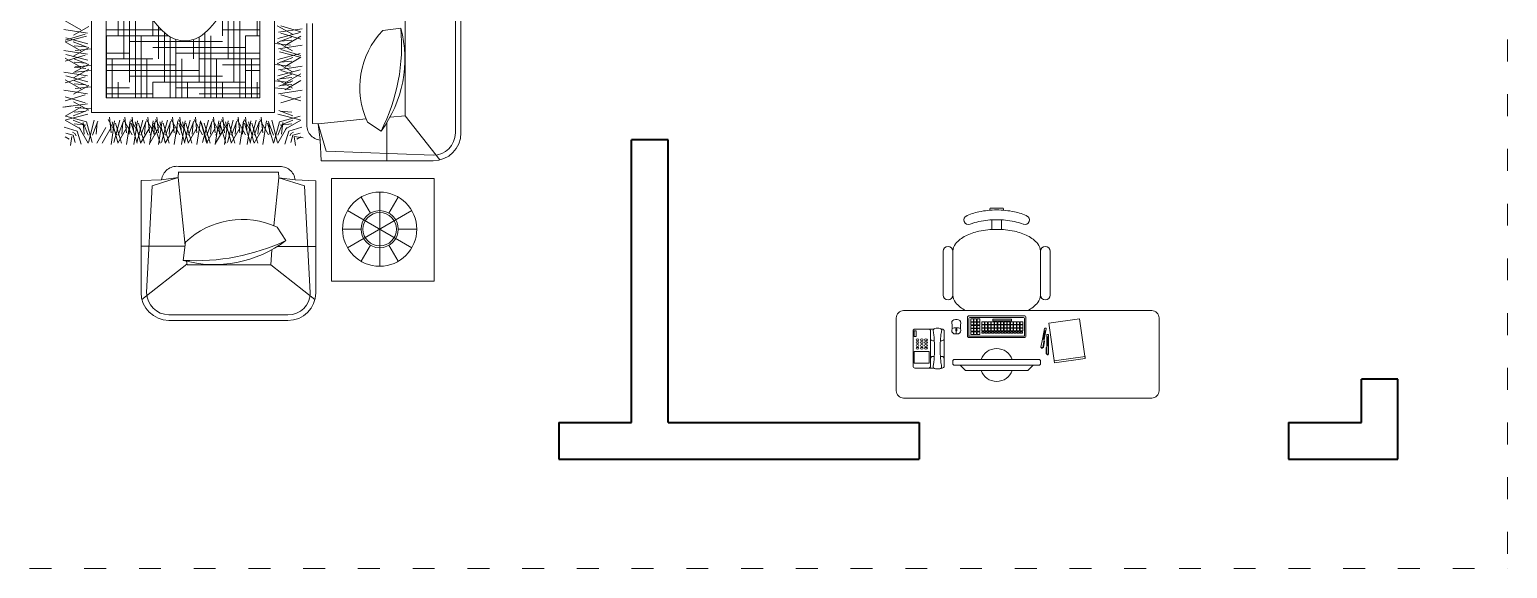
# Model space of a CAD drawing. Header units: millimetres. Extents: x 1551 to 1744, y 1536 to 1676.
# Drawn here: x 1727.52 to 1735.62, y 1604.47 to 1607.42 of the extents above; entities that cross this region are included whole.
import ezdxf

# ---------------------------------------------------------------- set-up
doc = ezdxf.new("R2010")
doc.units = ezdxf.units.MM
doc.linetypes.add('ACAD_ISO03W100', pattern=[30, 12, -18])
doc.layers.add('01_Gruesa', color=7, linetype='Continuous', lineweight=40)
doc.layers.add('03_Fina', color=7, linetype='Continuous', lineweight=9)
doc.layers.add('DWGAUTOCAD', color=7, linetype='Continuous')

# ---------------------------------------------------------------- blocks, each defined once
blk = doc.blocks.new('A$C221E0E82')
at = {"layer": '03_Fina', "color": 252, "true_color": 0x939598}
for p, q in [((2412.5, 2089.8), (2362.6, 2175.6)), ((2394.9, 2046.3), (2442.1, 2130.6)), ((2430.8, 2052.8), (2411.1, 2183.6)), ((2436.1, 2066.4), (2469.1, 2175.7)), ((2447.5, 2058.3), (2477.6, 2172.8)), ((2489.4, 2050.5), (2457.2, 2172.8)), ((2528.1, 2089.8), (2478.2, 2175.6)), ((2508.8, 2054.9), (2479.4, 2132.6)), ((2505.7, 2063), (2499.7, 2127.2)), ((2510.4, 2046.3), (2557.6, 2130.6)), ((2517.5, 2033.2), (2526.5, 2120.3)), ((2546.4, 2052.8), (2526.6, 2183.6)), ((2579.8, 2050.5), (2547.6, 2172.8)), ((2551.6, 2066.4), (2584.6, 2175.7)), ((2618.5, 2089.8), (2568.6, 2175.6)), ((2599.2, 2054.9), (2569.9, 2132.6)), ((2596.1, 2063), (2590.1, 2127.2)), ((2600.8, 2046.3), (2648, 2130.6)), ((2607.9, 2033.2), (2616.9, 2120.3)), ((2624.5, 2063), (2618.5, 2127.2)), ((2629.2, 2046.3), (2676.4, 2130.6)), ((2636.3, 2033.2), (2645.3, 2120.3)), ((2665.1, 2052.8), (2645.4, 2183.6)), ((2698.6, 2050.5), (2666.4, 2172.8)), ((2670.4, 2066.4), (2703.4, 2175.7)), ((2737.3, 2089.8), (2687.4, 2175.6)), ((2718, 2054.9), (2688.6, 2132.6)), ((2714.9, 2063), (2708.9, 2127.2)), ((2719.6, 2046.3), (2766.8, 2130.6)), ((2726.7, 2033.2), (2735.7, 2120.3)), ((2764.1, 2052.8), (2744.3, 2183.6)), ((2769.3, 2066.4), (2802.3, 2175.7)), ((2813.7, 2066.4), (2780.7, 2175.7)), ((2854.9, 2046.3), (2807.7, 2130.6)), ((2818.9, 2052.8), (2838.7, 2183.6)), ((2830.9, 2139.1), (2838.4, 2188.7)), ((2837.2, 2089.8), (2887.1, 2175.6)), ((2847.8, 2033.2), (2838.8, 2120.3)), ((2856.5, 2054.9), (2885.9, 2132.6)), ((2859.6, 2063), (2865.6, 2127.2)), ((2875.9, 2050.5), (2908.1, 2172.8)), ((2917.8, 2058.3), (2887.7, 2172.8)), ((2958.6, 2089.8), (2908.7, 2175.6)), ((2932.5, 2072.9), (2909.9, 2132.6)), ((2936.2, 2063), (2930.2, 2127.2)), ((2969.6, 2110), (2948.2, 2180.9)), ((2982.4, 2122.8), (2975.2, 2135.8)), ((2991.5, 2131.9), (2980.8, 2172.8)), ((2982.4, 2122.8), (2995.3, 2115.6)), ((2991.5, 2131.9), (3032.4, 2121.2)), ((2998.7, 2139.1), (3048.3, 2146.6)), ((3014, 2154.4), (3001.7, 2175.6)), ((2868, 2031.6), (1015, 2031.6)), ((2868, 1024.9), (2868, 2031.6)), ((2910.1, 2016.3), (3032.4, 2048.5)), ((2910.1, 2016.3), (3032.4, 2048.5)), ((2917.8, 2058.3), (3032.4, 2028.1)), ((2922.6, 2076.6), (2986.7, 2070.6)), ((2932.5, 2072.9), (2992.2, 2050.4)), ((2949.4, 2099), (3035.2, 2049.1)), ((2969.6, 2110), (3040.5, 2088.6)), ((2786.4, 1950), (1096.6, 1950)), ((2413.3, 1950), (2413.3, 1646.5)), ((2508.9, 1950), (2508.9, 1949.2)), ((2540.7, 1950), (2540.7, 1821.8)), ((2572.6, 1950), (2572.6, 1694.3)), ((2604.5, 1950), (2604.5, 1566.8)), ((2700.1, 1950), (2700.1, 1949.2)), ((2732, 1950), (2732, 1821.8)), ((2763.9, 1950), (2763.9, 1694.3)), ((2786.4, 1106.5), (2786.4, 1950)), ((2914.5, 1996.9), (2992.2, 2026.3)), ((2914.5, 1996.9), (2992.2, 2026.3)), ((2922.6, 2000), (2986.7, 2006)), ((2922.6, 2000), (2986.7, 2006)), ((2949.4, 1952.3), (3035.2, 2002.2)), ((2949.4, 1952.3), (3035.2, 2002.2)), ((2949.4, 1922.3), (3035.2, 1972.2)), ((2949.4, 1922.3), (3035.2, 1972.2)), ((1935.2, 1885.5), (2445.1, 1885.5)), ((2445.1, 1949.2), (2445.1, 1608.2)), ((2445.1, 1949.2), (2786.4, 1949.2)), ((2572.6, 1917.4), (2786.4, 1917.4)), ((2636.4, 1949.2), (2636.4, 1439.3)), ((2700.1, 1885.5), (2786.4, 1885.5)), ((2892.8, 1932.9), (2979.8, 1923.9)), ((2905.9, 1939.9), (2990.2, 1892.8)), ((2910.1, 1875.5), (3032.4, 1907.7)), ((2910.1, 1875.5), (3032.4, 1907.7)), ((2912.3, 1904), (3043.1, 1923.8)), ((2914.5, 1856.1), (2992.2, 1885.5)), ((2914.5, 1856.1), (2992.2, 1885.5)), ((2917.8, 1917.5), (3032.4, 1887.3)), ((2926, 1898.8), (3035.3, 1865.8)), ((2949.4, 1836.9), (3035.2, 1886.7)), ((2949.4, 1836.9), (3035.2, 1886.7)), ((2062.7, 1853.6), (2572.6, 1853.6)), ((2190.1, 1821.8), (2700.1, 1821.8)), ((2317.6, 1789.9), (2786.4, 1789.9)), ((2477, 1821.8), (2477, 1311.8)), ((2668.2, 1821.8), (2668.2, 1311.8)), ((2892.8, 1847.4), (2979.8, 1838.4)), ((2892.8, 1807.2), (2979.8, 1798.2)), ((2905.9, 1854.5), (2990.2, 1807.3)), ((2905.9, 1814.3), (2990.2, 1767.1)), ((2912.3, 1818.6), (3043.1, 1838.3)), ((2912.3, 1778.4), (3043.1, 1798.1)), ((2917.8, 1791.8), (3032.4, 1761.7)), ((2922.6, 1859.3), (2986.7, 1865.3)), ((2922.6, 1859.3), (2986.7, 1865.3)), ((2922.6, 1819), (2986.7, 1825)), ((2922.6, 1819), (2986.7, 1825)), ((2926, 1813.3), (3035.3, 1780.3)), ((2445.1, 1758), (2786.4, 1758)), ((2572.6, 1726.1), (2786.4, 1726.1)), ((2892.8, 1721.7), (2979.8, 1712.8)), ((2905.9, 1728.8), (2990.2, 1681.6)), ((2910.1, 1749.9), (3032.4, 1782)), ((2910.1, 1749.9), (3032.4, 1782)), ((2912.3, 1692.9), (3043.1, 1712.6)), ((2914.5, 1730.4), (2992.2, 1759.8)), ((2914.5, 1730.4), (2992.2, 1759.8)), ((2914.5, 1680.2), (2992.2, 1709.5)), ((2914.5, 1680.2), (2992.2, 1709.5)), ((2922.6, 1733.6), (2986.7, 1739.6)), ((2922.6, 1733.6), (2986.7, 1739.6)), ((2926, 1773.1), (3035.3, 1740.1)), ((2949.4, 1711.2), (3035.2, 1761.1)), ((2949.4, 1711.2), (3035.2, 1761.1)), ((2949.4, 1660.9), (3035.2, 1710.8)), ((2949.4, 1660.9), (3035.2, 1710.8)), ((3237.1, 1645.7), (3241.3, 1758.6)), ((3241.3, 1758.6), (3857.3, 1758.6)), ((3857.3, 1728), (3270, 1697.4)), ((3602.3, 1758.6), (3602.3, 1517.5)), ((3700.6, 1506.6), (3894.8, 1754)), ((2357, 1694.3), (2445.1, 1694.3)), ((2397, 1662.4), (2572.6, 1662.4)), ((2427.7, 1630.5), (2700.1, 1630.5)), ((2508.9, 1694.3), (2508.9, 1184.3)), ((2700.1, 1694.3), (2700.1, 1184.3)), ((2700.1, 1694.3), (2786.4, 1694.3)), ((2892.8, 1671.5), (2979.8, 1662.5)), ((2905.9, 1678.6), (2990.2, 1631.4)), ((2910.1, 1614.2), (3032.4, 1646.3)), ((2910.1, 1614.2), (3032.4, 1646.3)), ((2912.3, 1642.6), (3043.1, 1662.4)), ((2917.8, 1656.1), (3032.4, 1626)), ((2922.6, 1683.3), (2986.7, 1689.3)), ((2922.6, 1683.3), (2986.7, 1689.3)), ((2926, 1687.6), (3035.3, 1654.6)), ((2926, 1637.4), (3035.3, 1604.4)), ((2949.4, 1575.5), (3035.2, 1625.4)), ((2949.4, 1575.5), (3035.2, 1625.4)), ((3270, 1697.4), (3225.5, 1555.1)), ((3237.1, 1645.7), (3225.5, 1555.1)), ((2451.2, 1598.6), (2786.4, 1598.6)), ((2465.5, 1566.8), (2786.4, 1566.8)), ((2540.7, 1566.8), (2540.7, 1106.5)), ((2732, 1566.8), (2732, 1106.5)), ((2892.8, 1586), (2979.8, 1577)), ((2892.8, 1545.8), (2979.8, 1536.8)), ((2905.9, 1593.1), (2990.2, 1545.9)), ((2905.9, 1552.9), (2990.2, 1505.7)), ((2912.3, 1557.2), (3043.1, 1576.9)), ((2914.5, 1594.7), (2992.2, 1624.1)), ((2914.5, 1594.7), (2992.2, 1624.1)), ((2922.6, 1597.9), (2986.7, 1603.9)), ((2922.6, 1597.9), (2986.7, 1603.9)), ((2922.6, 1557.7), (2986.7, 1563.7)), ((2922.6, 1557.7), (2986.7, 1563.7)), ((2926, 1551.9), (3035.3, 1518.9)), ((3164.8, 1553.1), (3164.8, 1003.5)), ((3194.4, 1553.5), (3225.5, 1555.1)), ((3195.4, 1553.1), (3195.4, 1003.5)), ((3225.5, 1555.1), (3598.5, 1517)), ((3980.8, 951.3), (3979.7, 1605.6)), ((4011.4, 951.3), (4010.3, 1605.6)), ((2465.9, 1471.2), (2572.6, 1471.2)), ((2572.6, 1534.9), (2786.4, 1534.9)), ((2700.1, 1503), (2786.4, 1503)), ((2905.9, 1467.4), (2990.2, 1420.3)), ((2910.1, 1488.5), (3032.4, 1520.6)), ((2910.1, 1488.5), (3032.4, 1520.6)), ((2912.3, 1517), (3043.1, 1536.7)), ((2914.5, 1469.1), (2992.2, 1498.4)), ((2914.5, 1469.1), (2992.2, 1498.4)), ((2917.8, 1530.4), (3032.4, 1500.3)), ((2922.6, 1472.2), (2986.7, 1478.2)), ((2922.6, 1472.2), (2986.7, 1478.2)), ((2926, 1511.7), (3035.3, 1478.7)), ((2949.4, 1449.8), (3035.2, 1499.7)), ((2949.4, 1449.8), (3035.2, 1499.7)), ((3581, 1514.7), (3680.6, 1527.8)), ((3685.5, 1508.2), (3705.4, 1506.1)), ((3705.4, 1045.6), (3705.4, 1506.1)), ((2428.7, 1407.4), (2786.4, 1407.4)), ((2451.9, 1439.3), (2700.1, 1439.3)), ((2572.6, 1439.3), (2572.6, 1106.5)), ((2763.9, 1439.3), (2763.9, 1106.5)), ((2892.8, 1460.3), (2979.8, 1451.4)), ((2910.1, 1388), (3032.4, 1420.1)), ((2910.1, 1388), (3032.4, 1420.1)), ((2912.3, 1431.5), (3043.1, 1451.3)), ((2914.5, 1368.5), (2992.2, 1397.9)), ((2914.5, 1368.5), (2992.2, 1397.9)), ((2917.8, 1429.9), (3032.4, 1399.8)), ((2926, 1426.3), (3035.3, 1393.3)), ((2926, 1411.2), (3035.3, 1378.2)), ((2949.4, 1349.3), (3035.2, 1399.1)), ((2949.4, 1349.3), (3035.2, 1399.1)), ((2303.8, 1311.8), (2445.1, 1311.8)), ((2413.3, 1311.8), (2413.3, 1106.5)), ((2445.1, 1375.5), (2786.4, 1375.5)), ((2572.6, 1343.7), (2786.4, 1343.7)), ((2604.5, 1311.8), (2604.5, 1106.5)), ((2700.1, 1311.8), (2786.4, 1311.8)), ((2892.8, 1359.8), (2979.8, 1350.8)), ((2892.8, 1309.5), (2979.8, 1300.6)), ((2905.9, 1366.9), (2990.2, 1319.7)), ((2905.9, 1316.6), (2990.2, 1269.5)), ((2912.3, 1331), (3043.1, 1350.7)), ((2912.3, 1280.7), (3043.1, 1300.5)), ((2914.5, 1318.3), (2992.2, 1347.6)), ((2914.5, 1318.3), (2992.2, 1347.6)), ((2922.6, 1371.7), (2986.7, 1377.7)), ((2922.6, 1371.7), (2986.7, 1377.7)), ((2922.6, 1321.4), (2986.7, 1327.4)), ((2922.6, 1321.4), (2986.7, 1327.4)), ((2926, 1325.7), (3035.3, 1292.7)), ((2949.4, 1299), (3035.2, 1348.9)), ((2949.4, 1299), (3035.2, 1348.9)), ((2190.1, 1248), (2700.1, 1248)), ((2225.3, 1279.9), (2572.6, 1279.9)), ((2892.8, 1224.1), (2979.8, 1215.1)), ((2905.9, 1231.2), (2990.2, 1184)), ((2910.1, 1252.2), (3032.4, 1284.4)), ((2910.1, 1252.2), (3032.4, 1284.4)), ((2914.5, 1232.8), (2992.2, 1262.2)), ((2914.5, 1232.8), (2992.2, 1262.2)), ((2917.8, 1294.1), (3032.4, 1264)), ((2922.6, 1235.9), (2986.7, 1241.9)), ((2922.6, 1235.9), (2986.7, 1241.9)), ((2926, 1275.5), (3035.3, 1242.4)), ((2949.4, 1213.5), (3035.2, 1263.4)), ((2949.4, 1213.5), (3035.2, 1263.4)), ((2317.6, 1216.2), (2786.4, 1216.2)), ((2445.1, 1184.3), (2786.4, 1184.3)), ((2445.1, 1184.3), (2445.1, 1106.5)), ((2572.6, 1152.4), (2786.4, 1152.4)), ((2636.4, 1184.3), (2636.4, 1106.5)), ((2892.8, 1183.9), (2979.8, 1174.9)), ((2905.9, 1191), (2990.2, 1143.8)), ((2910.1, 1126.6), (3032.4, 1158.7)), ((2910.1, 1126.6), (3032.4, 1158.7)), ((2912.3, 1195.3), (3043.1, 1215)), ((2912.3, 1155), (3043.1, 1174.8)), ((2917.8, 1168.5), (3032.4, 1138.4)), ((2922.6, 1195.7), (2986.7, 1201.7)), ((2922.6, 1195.7), (2986.7, 1201.7)), ((2926, 1190), (3035.3, 1157)), ((2926, 1149.8), (3035.3, 1116.8)), ((2949.4, 1087.9), (3035.2, 1137.8)), ((2949.4, 1087.9), (3035.2, 1137.8)), ((1096.6, 1106.5), (2786.4, 1106.5)), ((1935.2, 1120.6), (2445.1, 1120.6)), ((2700.1, 1120.6), (2786.4, 1120.6)), ((2892.8, 1098.4), (2979.8, 1089.5)), ((2905.9, 1105.5), (2990.2, 1058.3)), ((2912.3, 1069.6), (3043.1, 1089.3)), ((2914.5, 1107.1), (2992.2, 1136.5)), ((2914.5, 1107.1), (2992.2, 1136.5)), ((2914.5, 1059.6), (2992.2, 1030.3)), ((2914.5, 1059.6), (2992.2, 1030.3)), ((2922.6, 1110.3), (2986.7, 1116.3)), ((2922.6, 1110.3), (2986.7, 1116.3)), ((2922.6, 1056.5), (2986.7, 1050.5)), ((2922.6, 1056.5), (2986.7, 1050.5)), ((2926, 1064.3), (3035.3, 1031.3)), ((1015, 1024.9), (2868, 1024.9)), ((2390, 1010.3), (2437.2, 926)), ((2391, 990.1), (2424, 880.8)), ((2425.9, 1003.8), (2406.2, 873)), ((2459.4, 1006), (2427.2, 883.7)), ((2431.2, 990.1), (2464.2, 880.8)), ((2478.8, 1001.6), (2449.4, 923.9)), ((2475.7, 993.6), (2469.7, 929.4)), ((2480.4, 1010.3), (2527.6, 926)), ((2487.5, 1023.3), (2496.5, 936.3)), ((2516.3, 1003.8), (2496.6, 873)), ((2521.6, 990.1), (2554.6, 880.8)), ((2533, 998.3), (2563.1, 883.7)), ((2574.9, 1006), (2542.8, 883.7)), ((2594.3, 1001.6), (2565, 923.9)), ((2591.2, 993.6), (2585.2, 929.4)), ((2596, 1010.3), (2643.1, 926)), ((2603, 1023.3), (2612, 936.3)), ((2631.9, 1003.8), (2612.1, 873)), ((2665.3, 1006), (2633.2, 883.7)), ((2637.1, 990.1), (2670.1, 880.8)), ((2684.8, 1001.6), (2655.4, 923.9)), ((2681.6, 993.6), (2675.6, 929.4)), ((2686.4, 1010.3), (2733.6, 926)), ((2722.8, 1001.6), (2693.4, 923.9)), ((2693.5, 1023.3), (2702.4, 936.3)), ((2719.6, 993.6), (2713.6, 929.4)), ((2731.5, 1023.3), (2740.4, 936.3)), ((2764.1, 1003.8), (2744.3, 873)), ((2769.3, 990.1), (2802.3, 880.8)), ((2813.7, 990.1), (2780.7, 880.8)), ((2856.5, 1001.6), (2885.9, 923.9)), ((2859.6, 993.6), (2865.6, 929.4)), ((2875.9, 1006), (2908.1, 883.7)), ((2917.8, 998.3), (2887.7, 883.7)), ((2932.5, 983.6), (2909.9, 923.9)), ((2910.1, 1040.2), (3032.4, 1008)), ((2910.1, 1040.2), (3032.4, 1008)), ((2917.8, 998.3), (3032.4, 1028.4)), ((2922.6, 980), (2986.7, 986)), ((2936.2, 993.6), (2930.2, 929.4)), ((2932.5, 983.6), (2992.2, 1006.2)), ((2949.4, 957.6), (3035.2, 1007.4)), ((3195.4, 1003.5), (3226.5, 1001.9)), ((3226.5, 1001.9), (3490, 1028.8)), ((3271, 859.6), (3226.5, 1001.9)), ((3238.2, 911.3), (3226.5, 1001.9)), ((3572, 962), (3498.4, 1010)), ((3603.4, 798.4), (3603.4, 1007.9)), ((3621.7, 1039), (3705.4, 1045.6)), ((3705.4, 1045.6), (3895.9, 803)), ((2498.1, 966.8), (2448.2, 880.9)), ((2613.6, 966.8), (2563.7, 880.9)), ((2704, 966.8), (2654.1, 880.9)), ((2742, 966.8), (2692.1, 880.9)), ((2958.6, 966.8), (2908.7, 880.9)), ((2969.6, 946.5), (2948.2, 875.6)), ((2969.6, 946.5), (3040.5, 967.9)), ((2982.4, 933.7), (2975.2, 920.8)), ((2991.5, 924.6), (2980.8, 883.7)), ((2982.4, 933.7), (2995.3, 940.9)), ((2991.5, 924.6), (3032.4, 935.4)), ((2998.7, 917.4), (3006.2, 867.8)), ((2998.7, 917.4), (3048.3, 909.9)), ((3014, 902.1), (3001.7, 880.9)), ((3238.2, 911.3), (3242.3, 798.4)), ((2377.9, 846.5), (2927.6, 846.5)), ((2377.9, 815.9), (2927.6, 815.9)), ((2927.6, 815.9), (2929.1, 784.8)), ((3858.4, 829), (3271, 859.6)), ((2929.1, 784.8), (2902.2, 521.3)), ((3079, 740.3), (2929.1, 784.8)), ((3019.8, 773.2), (2929.1, 784.8)), ((3019.8, 773.2), (3132.7, 769.1)), ((3102.1, 153), (3079, 740.3)), ((3132.7, 769.1), (3132.7, 153)), ((3242.3, 798.4), (3858.4, 798.4)), ((3509, 650.9), (3509, 548.9)), ((3407, 270.2), (3611, 623.6)), ((3611, 270.2), (3407, 623.6)), ((3611, 623.6), (3407, 270.2)), ((3407, 623.6), (3611, 270.2)), ((2969, 439.3), (2921.1, 513)), ((3332.3, 548.9), (3420.7, 497.9)), ((3685.6, 548.9), (3597.3, 497.9)), ((2416.3, 430.4), (2403.2, 330.8)), ((3132.7, 408), (2923.2, 408)), ((3713, 446.9), (3305, 446.9)), ((3305, 446.9), (3713, 446.9)), ((2892, 389.7), (2885.5, 306)), ((3420.7, 395.9), (3332.3, 344.9)), ((3509, 344.9), (3509, 242.9)), ((3597.3, 395.9), (3685.6, 344.9)), ((2885.5, 306), (2326.9, 306)), ((2885.5, 306), (3128, 115.5)), ((2979.7, 0), (2326.9, 0)), ((2979.7, 30.6), (2357, 30.6))]:
    blk.add_line(p, q, dxfattribs=at)
at = {"layer": '03_Fina', "color": 252, "true_color": 0x939598, "elevation": -2175.9}
blk.add_lwpolyline([(3230.3, 710.9), (3794.9, 710.9), (3794.9, 146.6), (3230.3, 146.6)], close=True, dxfattribs=at)
at = {"layer": '03_Fina', "color": 252, "true_color": 0x939598}
for radius in [204, 102, 91.8]:
    blk.add_circle((3509, 446.9), radius, dxfattribs=at)
for centre, radius, start, end in [((2153.2, 1397.2), 360.2, 36.8805, 61.09815), ((3857.3, 1605.6), 153, 0, 90), ((3857.3, 1605.6), 122.4, 0, 90), ((3246.4, 1563.1), 83.2, 96.42508, 186.58214), ((2314.6, 1518.3), 158.4, 0, 36.8805), ((2314.6, 1518.3), 158.4, 323.1195, 0), ((3906.8, 1202.3), 451.4, 136.19424, 205.21341), ((2497.2, 1461.5), 1185.2, 335.07253, 3.20649), ((3044.5, 1356.5), 658.7, 323.20705, 15.07197), ((1586.6, 1442.2), 2118.9, 1.87258, 1.91436), ((2153.2, 1639.4), 360.2, 298.90185, 323.1195), ((3247.5, 993.9), 83.2, 173.41786, 263.57492), ((3858.4, 951.3), 122.4, 270, 0), ((3858.4, 951.3), 153, 270, 0), ((2937.1, 763.9), 83.2, 6.42508, 96.58214), ((2728.8, 104.6), 451.4, 64.78659, 133.80576), ((2574.5, 966.9), 658.7, 254.92803, 306.79295), ((2499.5, 1357.6), 1031.3, 264.64056, 297.08042), ((2979.7, 153), 153, 270, 0), ((2979.7, 153), 122.4, 270, 0)]:
    blk.add_arc(centre, radius, start, end, dxfattribs=at)
blk = doc.blocks.new('*U67')
blk.add_lwpolyline([(-0.0075, -0.0075), (0.0075, -0.0075), (0.0075, 0.0075), (-0.0075, 0.0075)], close=True)
blk = doc.blocks.new('*U68')
at = {"layer": '03_Fina', "color": 0, "linetype": 'ByBlock', "lineweight": -2, "transparency": 16777216}
for p in [(0, 0), (0.0175, 0), (0.035, 0), (0.0525, 0), (0.07, 0), (0.0875, 0), (0.105, 0), (0.1225, 0), (0.14, 0), (0.1575, 0), (0.175, 0), (0.1925, 0), (0.21, 0), (0, -0.0175), (0, -0.035), (0.0175, -0.0175), (0.0175, -0.035), (0.035, -0.0175), (0.035, -0.035), (0.0525, -0.0175), (0.0525, -0.035), (0.07, -0.0175), (0.07, -0.035), (0.0875, -0.0175), (0.0875, -0.035), (0.105, -0.0175), (0.105, -0.035), (0.1225, -0.0175), (0.1225, -0.035), (0.14, -0.0175), (0.14, -0.035), (0.1575, -0.0175), (0.1575, -0.035), (0.175, -0.0175), (0.175, -0.035), (0.1925, -0.0175), (0.1925, -0.035), (0.21, -0.0175), (0.21, -0.035)]:
    blk.add_blockref('*U67', p, dxfattribs=at)
blk = doc.blocks.new('*U69')
blk.add_lwpolyline([(-0.0075, -0.0075), (0.0075, -0.0075), (0.0075, 0.0075), (-0.0075, 0.0075)], close=True)
blk = doc.blocks.new('*U70')
at = {"layer": '03_Fina', "color": 0, "linetype": 'ByBlock', "lineweight": -2, "transparency": 16777216}
for p in [(0, 0), (0.0175, 0), (0.035, 0), (0, -0.0175), (0, -0.035), (0, -0.0525), (0, -0.07), (0.0175, -0.0175), (0.0175, -0.035), (0.0175, -0.0525), (0.0175, -0.07), (0.035, -0.0175), (0.035, -0.035), (0.035, -0.0525), (0.035, -0.07)]:
    blk.add_blockref('*U69', p, dxfattribs=at)
blk = doc.blocks.new('*U71')
blk.add_lwpolyline([(-0.0064, 0.0037), (0.0064, 0.0037), (0.0064, -0.0037), (-0.0064, -0.0037)], close=True)
blk = doc.blocks.new('*U72')
at = {"layer": '03_Fina', "color": 0, "linetype": 'ByBlock', "lineweight": -2, "transparency": 16777216}
for p in [(0, 0), (0.0175, 0), (0.035, 0), (0.0525, 0), (0.07, 0), (0.0875, 0), (0.105, 0), (0.1225, 0), (0.14, 0), (0.1575, 0), (0.175, 0), (0.1925, 0), (0.21, 0)]:
    blk.add_blockref('*U71', p, dxfattribs=at)
blk = doc.blocks.new('*U73')
blk.add_ellipse((0, 0), major_axis=(-0.0077, 0), ratio=0.672701)
blk = doc.blocks.new('*U74')
at = {"layer": '03_Fina', "color": 0, "linetype": 'ByBlock', "lineweight": -2, "transparency": 16777216}
for p in [(0, 0), (0.0231, 0), (0.0462, 0), (0, -0.0155), (0, -0.0311), (0, -0.0466), (0.0231, -0.0155), (0.0231, -0.0311), (0.0231, -0.0466), (0.0462, -0.0155), (0.0462, -0.0311), (0.0462, -0.0466)]:
    blk.add_blockref('*U73', p, dxfattribs=at)

msp = doc.modelspace()

# ---------------------------------------------------------------- linework, layer by layer
at = {"layer": '01_Gruesa', "color": 5}
for p, q in [((1730.823, 1605.2658), (1730.823, 1606.8158)), ((1731.023, 1606.8158), (1730.823, 1606.8158)), ((1731.023, 1605.2658), (1731.023, 1606.8158)), ((1734.823, 1605.2658), (1734.823, 1605.5033)), ((1735.023, 1605.5033), (1734.823, 1605.5033)), ((1735.023, 1605.0658), (1735.023, 1605.5033)), ((1730.423, 1605.2658), (1730.823, 1605.2658)), ((1730.423, 1605.2658), (1730.423, 1605.0658)), ((1731.023, 1605.2658), (1732.398, 1605.2658)), ((1732.398, 1605.2658), (1732.398, 1605.0658)), ((1734.423, 1605.2658), (1734.823, 1605.2658)), ((1734.423, 1605.2658), (1734.423, 1605.0658)), ((1730.423, 1605.0658), (1732.398, 1605.0658)), ((1734.423, 1605.0658), (1735.023, 1605.0658))]:
    msp.add_line(p, q, dxfattribs=at)
at = {"layer": '03_Fina', "linetype": 'ACAD_ISO03W100', "ltscale": 0.01}
for p in [(1735.623, 1621.7658), (1718.223, 1604.4658)]:
    msp.add_line(p, (1735.623, 1604.4658), dxfattribs=at)
at = {"layer": '03_Fina', "color": 252, "lineweight": 9, "true_color": 0x939598}
for p, q in [((1732.7863, 1606.43), (1732.7863, 1606.4368)), ((1732.8556, 1606.4421), (1732.7916, 1606.4421)), ((1732.861, 1606.43), (1732.861, 1606.4368)), ((1732.797, 1606.3774), (1732.797, 1606.324)), ((1732.8503, 1606.3774), (1732.8503, 1606.324)), ((1732.5303, 1606.2048), (1732.5303, 1605.9648)), ((1732.5836, 1606.2048), (1732.5836, 1605.9648)), ((1733.0636, 1606.2048), (1733.0636, 1605.9648)), ((1733.117, 1606.2048), (1733.117, 1605.9648)), ((1732.3651, 1605.5754), (1732.3651, 1605.7674)), ((1732.3827, 1605.7692), (1732.3721, 1605.7692)), ((1732.3721, 1605.7372), (1732.3721, 1605.7692)), ((1732.4784, 1605.7781), (1732.3758, 1605.7781)), ((1732.3827, 1605.7372), (1732.3827, 1605.7692)), ((1732.4611, 1605.5754), (1732.4611, 1605.7674)), ((1732.5251, 1605.7781), (1732.5197, 1605.7781)), ((1732.5358, 1605.5754), (1732.5358, 1605.7674)), ((1732.6021, 1605.7859), (1732.6021, 1605.7798)), ((1732.6021, 1605.7686), (1732.6021, 1605.7513)), ((1733.0846, 1605.7708), (1733.0934, 1605.7691)), ((1732.3827, 1605.7372), (1732.3721, 1605.7372)), ((1732.4818, 1605.7141), (1732.4739, 1605.7141)), ((1732.523, 1605.7141), (1732.5151, 1605.7141)), ((1733.0663, 1605.6783), (1733.0747, 1605.7222)), ((1733.0761, 1605.6765), (1733.0663, 1605.6783)), ((1733.0667, 1605.6778), (1733.0755, 1605.6761)), ((1733.0728, 1605.6732), (1733.0681, 1605.6741)), ((1733.0728, 1605.6732), (1733.0728, 1605.6732)), ((1733.0751, 1605.7225), (1733.0843, 1605.7207)), ((1733.0845, 1605.7203), (1733.0761, 1605.6765)), ((1733.0761, 1605.6765), (1733.0761, 1605.6765)), ((1733.0985, 1605.6858), (1733.0985, 1605.6411)), ((1733.1082, 1605.6861), (1733.0989, 1605.6861)), ((1733.108, 1605.7353), (1733.099, 1605.7353)), ((1733.1085, 1605.6411), (1733.1085, 1605.6858)), ((1732.4542, 1605.6554), (1732.3721, 1605.6554)), ((1732.3721, 1605.6554), (1732.3721, 1605.5914)), ((1732.4542, 1605.5914), (1732.3721, 1605.5914)), ((1732.4542, 1605.6554), (1732.4542, 1605.5914)), ((1732.4818, 1605.6288), (1732.4739, 1605.6288)), ((1732.523, 1605.6288), (1732.5151, 1605.6288)), ((1733.0985, 1605.6411), (1733.0985, 1605.6411)), ((1733.0985, 1605.6411), (1733.1085, 1605.6411)), ((1733.108, 1605.6406), (1733.0991, 1605.6406)), ((1733.1012, 1605.6373), (1733.1012, 1605.6373)), ((1733.1012, 1605.6373), (1733.1059, 1605.6373)), ((1732.4784, 1605.5648), (1732.3758, 1605.5648)), ((1732.5251, 1605.5648), (1732.5196, 1605.5648))]:
    msp.add_line(p, q, dxfattribs=at)
for points in [[(1732.3133, 1605.8799), (1733.6733, 1605.8799, -0.414214), (1733.7133, 1605.8399), (1733.7133, 1605.4399, -0.414214), (1733.6733, 1605.3999), (1732.3133, 1605.3999, -0.414214), (1732.2733, 1605.4399), (1732.2733, 1605.8399, -0.414214)], [(1732.6071, 1605.8313), (1732.5971, 1605.8313, 0.414214), (1732.5771, 1605.8113, -0.125), (1732.5771, 1605.7713, 0.414214), (1732.5971, 1605.7513), (1732.6071, 1605.7513, 0.414214), (1732.6271, 1605.7713, -0.125), (1732.6271, 1605.8113, 0.414214)], [(1732.9736, 1605.8513), (1732.6736, 1605.8513, 0.414214), (1732.6636, 1605.8413), (1732.6636, 1605.7413, 0.414214), (1732.6736, 1605.7313), (1732.9736, 1605.7313, 0.414214), (1732.9836, 1605.7413), (1732.9836, 1605.8413, 0.414214)], [(1732.9765, 1605.7403), (1732.6707, 1605.7403), (1732.6707, 1605.8321, -0.414214), (1732.6809, 1605.8423), (1732.9663, 1605.8423, -0.414214), (1732.9765, 1605.8321)], [(1732.6033, 1605.7686), (1732.601, 1605.7686, -0.414214), (1732.5998, 1605.7698), (1732.5998, 1605.7786, -0.414214), (1732.601, 1605.7798), (1732.6033, 1605.7798, -0.414214), (1732.6045, 1605.7786), (1732.6045, 1605.7698, -0.414214)], [(1733.0819, 1605.7237), (1733.0822, 1605.7236, 0.414214), (1733.0844, 1605.7251), (1733.0921, 1605.7649, 0.414214), (1733.0906, 1605.7671), (1733.0903, 1605.7672, 0.414214), (1733.0881, 1605.7657), (1733.0804, 1605.7259, 0.414214)], [(1733.1017, 1605.6885), (1733.1014, 1605.6885, -0.414214), (1733.0996, 1605.6904), (1733.0996, 1605.731, -0.414214), (1733.1014, 1605.7329), (1733.1017, 1605.7329, -0.414214), (1733.1036, 1605.731), (1733.1036, 1605.6904, -0.414214)]]:
    msp.add_lwpolyline(points, format="xyb", close=True, dxfattribs=at)
for points in [[(1732.905, 1605.8227), (1732.8033, 1605.8227), (1732.8033, 1605.8325), (1732.905, 1605.8325)], [(1733.2783, 1605.835), (1733.1099, 1605.8112), (1733.1408, 1605.5934), (1733.3091, 1605.6172)], [(1733.0586, 1605.6113), (1732.5886, 1605.6113), (1732.5836, 1605.6063), (1732.5836, 1605.5863), (1732.5886, 1605.5813), (1733.0586, 1605.5813), (1733.0636, 1605.5863), (1733.0636, 1605.6063)], [(1733.3077, 1605.6271), (1733.1394, 1605.6033), (1733.1408, 1605.5934), (1733.3091, 1605.6172)], [(1732.6236, 1605.5813), (1732.6536, 1605.5513), (1732.9936, 1605.5513), (1733.0236, 1605.5813)]]:
    msp.add_lwpolyline(points, close=True, dxfattribs=at)
for points in [[(1733.0753, 1605.7224), (1733.0865, 1605.7806, -0.414214), (1733.0909, 1605.7836), (1733.0924, 1605.7833, -0.414214), (1733.0953, 1605.7789), (1733.0841, 1605.7207)], [(1733.108, 1605.6861), (1733.108, 1605.7453, 0.414214), (1733.1043, 1605.7491), (1733.1028, 1605.7491, 0.414214), (1733.099, 1605.7453), (1733.099, 1605.6861)], [(1733.0762, 1605.6771, 0.414214), (1733.0791, 1605.679), (1733.0852, 1605.7103, 0.414214), (1733.0847, 1605.7111), (1733.0847, 1605.7111, 0.414214), (1733.0839, 1605.7106), (1733.0836, 1605.7089, 0.317837), (1733.0839, 1605.7082, -0.317837), (1733.084, 1605.7079), (1733.084, 1605.7079, -0.517638), (1733.0836, 1605.7077, -0.317837), (1733.083, 1605.709), (1733.0833, 1605.7107, -0.414214), (1733.0848, 1605.7117, -0.414214), (1733.0858, 1605.7102), (1733.0797, 1605.6789, -0.414214), (1733.0761, 1605.6765)], [(1733.0985, 1605.6417, -0.414214), (1733.096, 1605.6442), (1733.096, 1605.6761, -0.414214), (1733.0967, 1605.6767), (1733.0967, 1605.6767, -0.414214), (1733.0973, 1605.6761), (1733.0973, 1605.6743, -0.317837), (1733.0969, 1605.6737, 0.317837), (1733.0967, 1605.6734), (1733.0967, 1605.6734, 0.517638), (1733.0971, 1605.6731, 0.317837), (1733.0979, 1605.6743), (1733.0979, 1605.6761, 0.414214), (1733.0967, 1605.6773, 0.414214), (1733.0954, 1605.6761), (1733.0954, 1605.6442, 0.414214), (1733.0985, 1605.6411)]]:
    msp.add_lwpolyline(points, format="xyb", dxfattribs=at)
for centre, radius, start, end in [((1732.6685, 1606.3763), 0.0245, 111.5813, 291.5813), ((1732.7868, 1606.1305), 0.2972, 101.70092, 116.56505), ((1732.8236, 1605.9528), 0.4786, 90, 101.70092), ((1732.7916, 1606.4368), 0.00533, 90, 180), ((1732.8236, 1605.9528), 0.4786, 78.29908, 90), ((1732.8556, 1606.4368), 0.00533, 0, 90), ((1732.8604, 1606.1305), 0.2972, 63.43495, 78.29908), ((1732.9787, 1606.3763), 0.0245, 248.4187, 68.4187), ((1732.7868, 1606.0238), 0.2972, 101.70092, 116.56505), ((1732.7868, 1606.0771), 0.2972, 101.70092, 111.5813), ((1732.8236, 1605.8995), 0.4786, 90, 101.70092), ((1732.8236, 1605.8462), 0.4786, 90, 101.70092), ((1732.8236, 1605.8995), 0.4786, 78.29908, 90), ((1732.8236, 1605.8462), 0.4786, 78.29908, 90), ((1732.8604, 1606.0771), 0.2972, 68.4187, 78.29908), ((1732.8604, 1606.0238), 0.2972, 63.43495, 78.29908), ((1732.557, 1606.2048), 0.0267, 0, 180), ((1732.6473, 1606.2048), 0.0637, 140.36073, 180), ((1732.731, 1606.1355), 0.1723, 116.56505, 140.36073), ((1732.9163, 1606.1355), 0.1723, 39.63927, 63.43495), ((1732.9999, 1606.2048), 0.0637, 0, 39.63927), ((1733.0903, 1606.2048), 0.0267, 0, 180), ((1732.557, 1605.9648), 0.0267, 180, 0), ((1732.6473, 1605.9648), 0.0637, 180, 219.63927), ((1732.731, 1606.0341), 0.1723, 219.63927, 243.43495), ((1732.9163, 1606.0341), 0.1723, 296.56505, 320.36073), ((1732.9999, 1605.9648), 0.0637, 320.36073, 0), ((1733.0903, 1605.9648), 0.0267, 180, 0), ((1732.3758, 1605.7674), 0.0107, 90, 180), ((1732.4505, 1605.7674), 0.0107, 0, 90), ((1732.4879, 1605.7696), 0.0128, 101.29578, 193.36172), ((1732.2902, 1605.7226), 0.1904, 6.16753, 13.89684), ((1732.4869, 1605.7835), 0.0197, 233.59579, 233.72724), ((1732.4985, 1605.7169), 0.0665, 90, 101.29578), ((1732.4985, 1605.7169), 0.0665, 76.08253, 90), ((1732.5116, 1605.7712), 0.0107, 340.24894, 76.42453), ((1732.7067, 1605.7226), 0.1904, 166.10316, 173.83247), ((1732.5251, 1605.7674), 0.0107, 0, 90), ((1732.6021, 1605.7255), 0.0604, 67.5, 112.5), ((1732.4739, 1605.7269), 0.0128, 180, 270), ((1732.0083, 1605.6922), 0.474, 2.56288, 6.16753), ((1731.5452, 1605.6714), 0.9375, 0, 2.56288), ((1731.5452, 1605.6714), 0.9375, 357.43712, 0), ((1733.4517, 1605.6714), 0.9375, 177.43712, 180), ((1733.4517, 1605.6714), 0.9375, 180, 182.56288), ((1732.9887, 1605.6922), 0.474, 173.83247, 177.43712), ((1732.523, 1605.7269), 0.0128, 270, 0), ((1732.8236, 1605.5813), 0.09, 19.47122, 160.52878), ((1733.0668, 1605.6783), 0.0005, 169.08706, 262.2718), ((1733.0712, 1605.6774), 0.0045, 175.45654, 342.71758), ((1733.075, 1605.7222), 0.000313, 79.08706, 169.08706), ((1733.0756, 1605.6765), 0.0005, 255.90232, 349.08706), ((1733.0842, 1605.7204), 0.000313, 349.08706, 79.08706), ((1733.0989, 1605.6858), 0.000313, 90, 180), ((1733.1082, 1605.6858), 0.000313, 0, 90), ((1732.4739, 1605.616), 0.0128, 90, 180), ((1732.2902, 1605.6202), 0.1904, 346.63828, 353.83247), ((1732.0083, 1605.6507), 0.474, 353.83247, 357.43712), ((1732.9887, 1605.6507), 0.474, 182.56288, 186.16753), ((1732.7067, 1605.6202), 0.1904, 186.16753, 193.89684), ((1732.523, 1605.616), 0.0128, 0, 90), ((1733.099, 1605.6411), 0.0005, 180, 273.18474), ((1733.1035, 1605.6411), 0.0045, 186.36948, 353.63052), ((1733.108, 1605.6411), 0.0005, 266.81526, 0), ((1732.3758, 1605.5754), 0.0107, 180, 270), ((1732.4505, 1605.5754), 0.0107, 270, 0), ((1732.4879, 1605.5733), 0.0128, 166.63828, 268.42967), ((1732.4985, 1605.626), 0.0665, 260.59239, 270), ((1732.4985, 1605.626), 0.0665, 270, 279.40761), ((1732.5031, 1605.5982), 0.0384, 279.40761, 287.80241), ((1732.5115, 1605.5718), 0.0107, 279.53518, 14.65023), ((1732.5251, 1605.5754), 0.0107, 270, 0), ((1732.8236, 1605.5813), 0.09, 199.47122, 340.52878)]:
    msp.add_arc(centre, radius, start, end, dxfattribs=at)

# ---------------------------------------------------------------- block references
at = {"layer": '03_Fina', "color": 252, "lineweight": 9, "true_color": 0x939598, "rotation": 180}
for name, p in [('*U70', (1732.7239, 1605.7563)), ('*U68', (1732.9591, 1605.7759)), ('*U72', (1732.9591, 1605.7591)), ('*U74', (1732.4362, 1605.6728))]:
    msp.add_blockref(name, p, dxfattribs=at)
at = {"layer": 'DWGAUTOCAD', "xscale": -0.0009969462650946167, "yscale": 0.0009969462650946167, "zscale": 0.0009969462650946167, "rotation": 90}
msp.add_blockref('A$C221E0E82', (1729.8875, 1609.8242), dxfattribs=at)

doc.saveas('drawing.dxf')
